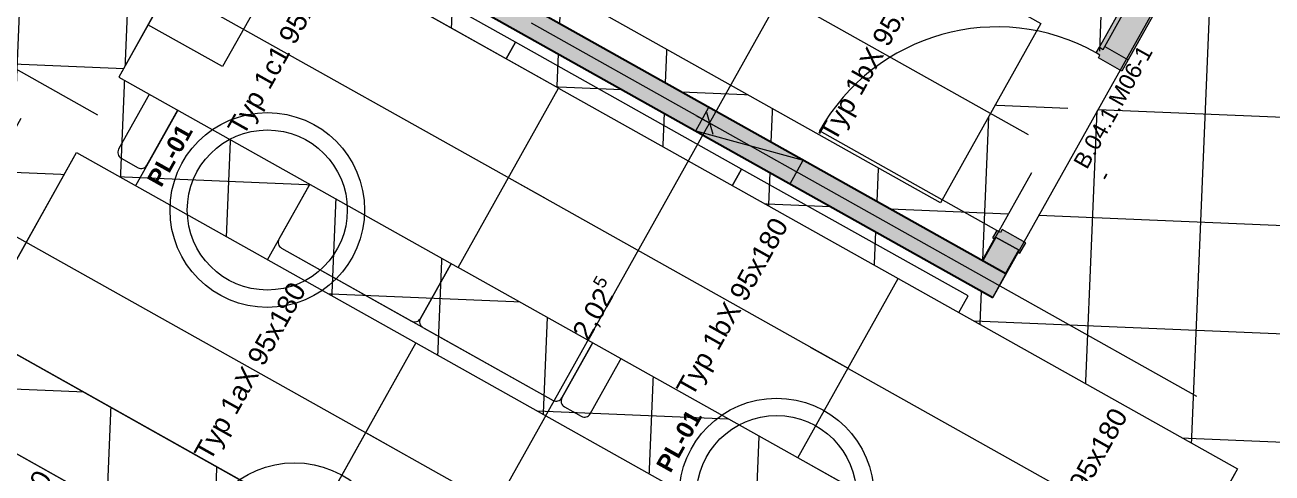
# Model space of a CAD drawing. Header units: metres. Extents: x -27.1 to 50.1, y 105.7 to 163.4.
# Drawn here: x -14.99 to -9.23, y 129.35 to 131.42 of the extents above; entities that cross this region are included whole.
import ezdxf

# ---------------------------------------------------------------- set-up
doc = ezdxf.new("R2010")
doc.units = ezdxf.units.M
doc.header["$MEASUREMENT"] = 0
for name, pattern in [('Achse', [0.0023, 0.0015, -0.0008]), ('Strichlinie-über-Schnitt', [0.0023, 0.0008, -0.0015]), ('Strichpunktlinie', [0.006703, 0.003528, -0.001764, 0, -0.001411]), ('Wipeout_Contour', [1, 0, -1])]:
    doc.linetypes.add(name, pattern=pattern)
for name, color, linetype in [('00  Raster', 7, 'Continuous'), ('00  Raster Ausbau', 7, 'Continuous'), ('10  Fassade_Deckschraffur', 7, 'Continuous'), ('20  Deckensegel', 7, 'Continuous'), ('20  Deckenspiegel + Einbauten', 7, 'Continuous'), ('20  Möbel', 7, 'Continuous'), ('20 Wand Leichtbau MIETERAUSBAU', 7, 'Continuous'), ('40  Bemaßung 1_ 50 Deckenspiegel', 7, 'Continuous'), ('Neubau_20  Decke Abhangdecke', 7, 'Continuous'), ('Neubau_20  Decke Abhangdecke_Deckschraffur', 7, 'Continuous'), ('Neubau_20  Deckenspiegel + Einbauten', 7, 'Continuous'), ('Neubau_20 Wand Leichtbau MIETERAUSBAU', 7, 'Continuous'), ('Neubau_20 Wand Leichtbau MIETERAUSBAU_Deckschraffur', 7, 'Continuous'), ('Neubau_20 Wand Leichtbau MIETERAUSBAU_Fenster', 7, 'Continuous'), ('Neubau_20 Wand Leichtbau MIETERAUSBAU_Schnittschraffur', 7, 'Continuous'), ('Neubau_20 Wand Leichtbau MIETERAUSBAU_Tür', 7, 'Continuous')]:
    doc.layers.add(name, color=color, linetype=linetype)
doc.styles.add('ERSTELLTER_STIL_1', font='arial.ttf')
doc.styles.add('ERSTELLTER_STIL_2', font='arial.ttf')
pattern_1 = [(87.60545, (0, 0), (-0.4995634, 0.0208903), []), (177.60545, (0, 0), (0.0208903, 0.4995634), [])]

msp = doc.modelspace()

# ---------------------------------------------------------------- wipeouts: each hides what was drawn before it
at = {"color": 254, "linetype": 'Wipeout_Contour', "lineweight": 0, "ltscale": 578.896248}
msp.add_wipeout([(1.5068, 161.8649), (-18.3925, 126.3498), (-18.2219, 126.2542), (1.6769, 161.7686)], dxfattribs=at).dxf.layer = '10  Fassade_Deckschraffur'

# ---------------------------------------------------------------- next in the draw order: wipeouts: each hides what was drawn before it
at = {"color": 254, "linetype": 'Wipeout_Contour', "lineweight": 0, "ltscale": 579.750368}
msp.add_wipeout([(1.2236, 162.0253), (-18.6764, 126.5088), (-18.6188, 126.4766), (1.2811, 161.9927)], dxfattribs=at).dxf.layer = '10  Fassade_Deckschraffur'

# ---------------------------------------------------------------- next in the draw order: wipeouts: each hides what was drawn before it
at = {"color": 254, "linetype": 'Wipeout_Contour', "lineweight": 0, "ltscale": 579.478915}
msp.add_wipeout([(-18.4602, 126.3877), (1.4393, 161.9032), (1.2811, 161.9927), (-18.6188, 126.4766)], dxfattribs=at).dxf.layer = '10  Fassade_Deckschraffur'

# ---------------------------------------------------------------- next in the draw order: wipeouts: each hides what was drawn before it
at = {"color": 254, "linetype": 'Wipeout_Contour', "lineweight": 0, "ltscale": 579.276268}
msp.add_wipeout([(1.4393, 161.9032), (-18.4602, 126.3877), (-18.4575, 126.3862), (1.4419, 161.9017)], dxfattribs=at).dxf.layer = '10  Fassade_Deckschraffur'

# ---------------------------------------------------------------- next in the draw order: wipeouts: each hides what was drawn before it
at = {"color": 254, "linetype": 'Wipeout_Contour', "lineweight": 0, "ltscale": 579.199344}
msp.add_wipeout([(1.4446, 161.9001), (-18.4548, 126.3847), (-18.4016, 126.3549), (1.4977, 161.8701)], dxfattribs=at).dxf.layer = '10  Fassade_Deckschraffur'

# ---------------------------------------------------------------- next in the draw order: wipeouts: each hides what was drawn before it
at = {"color": 254, "linetype": 'Wipeout_Contour', "lineweight": 0, "ltscale": 579.127053}
msp.add_wipeout([(-18.3972, 126.3524), (1.5021, 161.8676), (1.4977, 161.8701), (-18.4016, 126.3549)], dxfattribs=at).dxf.layer = '10  Fassade_Deckschraffur'

# ---------------------------------------------------------------- next in the draw order: wipeouts: each hides what was drawn before it
at = {"color": 254, "linetype": 'Wipeout_Contour', "lineweight": 0, "ltscale": 579.115674}
msp.add_wipeout([(1.5021, 161.8676), (-18.3972, 126.3524), (-18.3925, 126.3498), (1.5068, 161.8649)], dxfattribs=at).dxf.layer = '10  Fassade_Deckschraffur'

# ---------------------------------------------------------------- next in the draw order: hatches: boundary and pattern name
at = {"layer": 'Neubau_20  Decke Abhangdecke_Deckschraffur', "linetype": 'Continuous', "lineweight": 18, "true_color": 0xdcff15}
h = msp.add_hatch(dxfattribs=at)
h.set_pattern_fill('Bauliche_Anlagen__geplan_55', color=60, style=0, pattern_type=2)
h.set_pattern_definition(pattern_1)
h.paths.add_polyline_path([(-14.5878, 132.5457), (-14.4351, 132.4601), (-14.3423, 132.6259), (-13.9671, 132.4157), (-14.0417, 132.2827), (-10.5651, 130.3348), (-7.9867, 134.9366), (-11.4632, 136.8845), (-11.5378, 136.7515), (-11.9129, 136.9617), (-11.82, 137.1274), (-11.9727, 137.213)])
h = msp.add_hatch(dxfattribs=at)
h.set_pattern_fill('Bauliche_Anlagen__geplan_55', color=60, style=0, pattern_type=2)
h.set_pattern_definition(pattern_1)
h.paths.add_polyline_path([(-18.5789, 125.4226), (-16.3631, 124.1811), (-16.3557, 124.1941), (-12.4212, 121.9896), (-7.1238, 131.4442), (-9.1608, 132.5855), (-10.5172, 130.1646), (-14.1028, 132.1736), (-14.1773, 132.0406), (-14.5524, 132.2508), (-14.4596, 132.4165), (-14.6122, 132.5021)])
at = {"layer": 'Neubau_20 Wand Leichtbau MIETERAUSBAU_Deckschraffur', "linetype": 'Continuous', "lineweight": 0, "true_color": 0xffffff}
msp.add_hatch(color=7, dxfattribs=at).paths.add_polyline_path([(-9.9992, 131.3244), (-9.8901, 131.2633), (-9.6702, 131.6559), (-9.7792, 131.717), (-9.7719, 131.7301), (-9.7894, 131.7398), (-10.024, 131.3211), (-10.0065, 131.3113)])
at = {"layer": 'Neubau_20 Wand Leichtbau MIETERAUSBAU_Schnittschraffur', "linetype": 'Continuous', "lineweight": 0, "true_color": 0xffffff}
for points in [[(-10.0065, 131.3113), (-10.024, 131.3211), (-10.0386, 131.2949), (-10.0212, 131.2851), (-10.0285, 131.2721), (-9.9195, 131.211), (-9.8901, 131.2633), (-9.9992, 131.3244)], [(-10.3643, 130.4171), (-10.4733, 130.4782), (-10.4807, 130.4651), (-10.4981, 130.4749), (-10.5177, 130.44), (-10.5089, 130.4351), (-10.504, 130.4438), (-10.395, 130.3827), (-10.3999, 130.374), (-10.3912, 130.3691)]]:
    msp.add_hatch(color=7, dxfattribs=at).paths.add_polyline_path(points)

# ---------------------------------------------------------------- next in the draw order: linework, layer by layer
at = {"layer": '20  Möbel', "color": 9, "linetype": 'Continuous', "lineweight": 18, "ltscale": 1000}
for p, q in [((-12.7254, 131.3446), (-13.7723, 131.9311)), ((-13.9678, 131.5822), (-12.921, 130.9956)), ((-14.2476, 131.4077), (-14.5604, 130.8493)), ((-14.1282, 131.3752), (-14.2067, 131.4192)), ((-14.4295, 130.776), (-14.1167, 131.3344)), ((-14.1167, 131.3344), (-14.1607, 131.2558)), ((-13.5175, 131.033), (-14.0759, 131.3459)), ((-12.7254, 131.3446), (-12.921, 130.9956)), ((-12.921, 130.9956), (-12.7254, 131.3446)), ((-11.6786, 130.758), (-12.7254, 131.3446)), ((-14.19, 131.2035), (-14.8939, 129.9473)), ((-13.5909, 130.9022), (-14.1492, 131.215)), ((-14.1492, 131.215), (-13.5909, 130.9022)), ((-12.2089, 130.2998), (-13.4652, 131.0037)), ((-13.55, 130.9137), (-13.506, 130.9922)), ((-13.506, 130.9922), (-13.55, 130.9137)), ((-12.921, 130.9956), (-11.8741, 130.4091)), ((-14.2832, 129.6051), (-13.5793, 130.8613)), ((-13.5793, 130.8613), (-13.8189, 130.4339)), ((-13.5793, 130.8613), (-13.8189, 130.4339)), ((-12.9366, 130.5356), (-13.5385, 130.8728)), ((-12.2823, 130.169), (-13.5385, 130.8728)), ((-13.5385, 130.8728), (-12.2823, 130.169)), ((-14.5489, 130.8085), (-14.4704, 130.7645)), ((-11.8741, 130.4091), (-11.6786, 130.758)), ((-11.6786, 130.758), (-11.8741, 130.4091)), ((-10.6317, 130.1715), (-11.6786, 130.758)), ((-13.1646, 130.0673), (-12.9251, 130.4947)), ((-12.9251, 130.4947), (-13.1646, 130.0673)), ((-12.2823, 130.169), (-12.8842, 130.5062)), ((-13.8074, 130.393), (-13.2054, 130.0558)), ((-13.8074, 130.393), (-12.5511, 129.6892)), ((-11.8741, 130.4091), (-10.8272, 129.8225)), ((-12.1974, 130.259), (-12.5103, 129.7007)), ((-12.2414, 130.1805), (-12.1974, 130.259)), ((-12.0781, 130.2265), (-12.1566, 130.2705)), ((-12.3794, 129.6273), (-12.0666, 130.1857)), ((-10.8272, 129.8225), (-10.6317, 130.1715)), ((-12.5103, 129.7007), (-12.2708, 130.1281)), ((-12.5103, 129.7007), (-12.2708, 130.1281)), ((-13.1531, 130.0264), (-12.5511, 129.6892)), ((-14.8824, 129.9064), (-14.3241, 129.5936)), ((-12.4988, 129.6598), (-12.4203, 129.6158))]:
    msp.add_line(p, q, dxfattribs=at)
at = {"layer": '20  Möbel', "color": 9, "linetype": 'Continuous', "lineweight": 18, "ltscale": 1000, "flags": 128}
msp.add_lwpolyline([(-12.7189, 129.2883), (-13.4168, 129.6794), (-13.6612, 129.2432), (-12.9633, 128.8521)], close=True, dxfattribs=at)
at = {"layer": '20  Möbel', "color": 9, "linetype": 'Continuous', "lineweight": 18, "ltscale": 1000}
for centre, start, end in [((-14.2214, 131.393), 60.73796, 150.73796), ((-14.1429, 131.349), 330.73796, 60.73796), ((-14.0905, 131.3197), 60.73796, 150.73796), ((-14.1345, 131.2412), 150.73796, 240.73796), ((-14.1639, 131.1888), 60.73796, 150.73796), ((-13.5322, 131.0069), 330.73796, 60.73796), ((-13.4799, 130.9775), 60.73796, 150.73796), ((-13.5762, 130.9283), 240.73796, 330.73796), ((-13.6055, 130.876), 330.73796, 60.73796), ((-13.5238, 130.899), 150.73796, 240.73796), ((-14.5342, 130.8347), 150.73796, 240.73796), ((-13.5532, 130.8467), 60.73796, 150.73796), ((-13.5532, 130.8467), 60.73796, 150.73796), ((-14.4557, 130.7907), 240.73796, 330.73796), ((-12.9512, 130.5094), 330.73796, 60.73796), ((-12.8989, 130.4801), 60.73796, 150.73796), ((-13.7927, 130.4192), 150.73796, 240.73796), ((-13.7927, 130.4192), 150.73796, 240.73796), ((-12.2236, 130.2737), 330.73796, 60.73796), ((-12.1713, 130.2443), 60.73796, 150.73796), ((-12.0928, 130.2003), 330.73796, 60.73796), ((-12.2676, 130.1951), 240.73796, 330.73796), ((-12.2969, 130.1428), 330.73796, 60.73796), ((-12.2969, 130.1428), 330.73796, 60.73796), ((-13.1907, 130.0819), 240.73796, 330.73796), ((-13.1384, 130.0526), 150.73796, 240.73796), ((-14.8677, 129.9326), 150.73796, 240.73796), ((-12.5364, 129.7153), 240.73796, 330.73796), ((-12.5364, 129.7153), 240.73796, 330.73796), ((-12.4841, 129.686), 150.73796, 240.73796), ((-12.4056, 129.642), 240.73796, 330.73796), ((-14.3094, 129.6198), 240.73796, 330.73796)]:
    msp.add_arc(centre, 0.03, start, end, dxfattribs=at)
at = {"layer": 'Neubau_20  Decke Abhangdecke', "color": 7, "linetype": 'Strichlinie-über-Schnitt', "lineweight": 13, "ltscale": 1000, "flags": 128}
msp.add_lwpolyline([(-14.5878, 132.5457), (-14.4351, 132.4601), (-14.3423, 132.6259), (-13.9671, 132.4157), (-14.0417, 132.2827), (-10.5651, 130.3348), (-7.9867, 134.9366), (-11.4632, 136.8845), (-11.5378, 136.7515), (-11.9129, 136.9617), (-11.82, 137.1274), (-11.9727, 137.213)], close=True, dxfattribs=at)
at = {"layer": 'Neubau_20  Decke Abhangdecke', "color": 7, "linetype": 'Continuous', "lineweight": 13, "ltscale": 1000, "flags": 128}
msp.add_lwpolyline([(-18.5789, 125.4226), (-16.3631, 124.1811), (-16.3557, 124.1941), (-12.4212, 121.9896), (-7.1238, 131.4442), (-9.1608, 132.5855), (-10.5172, 130.1646), (-14.1028, 132.1736), (-14.1773, 132.0406), (-14.5524, 132.2508), (-14.4596, 132.4165), (-14.6122, 132.5021)], close=True, dxfattribs=at)
at = {"layer": 'Neubau_20 Wand Leichtbau MIETERAUSBAU', "color": 7, "linetype": 'Continuous', "lineweight": 13, "ltscale": 1000}
msp.add_line((-10.395, 130.3827), (-10.504, 130.4438), dxfattribs=at)
at = {"layer": 'Neubau_20 Wand Leichtbau MIETERAUSBAU', "color": 7, "linetype": 'Continuous', "lineweight": 25, "ltscale": 1000, "flags": 128}
msp.add_lwpolyline([(-10.504, 130.4438), (-10.5651, 130.3348)], dxfattribs=at)
at = {"layer": 'Neubau_20 Wand Leichtbau MIETERAUSBAU_Tür', "color": 7, "linetype": 'Continuous', "lineweight": 18, "ltscale": 1000}
for p, q in [((-10.024, 131.3211), (-9.7894, 131.7398)), ((-9.9992, 131.3244), (-9.7792, 131.717)), ((-9.6702, 131.6559), (-9.8901, 131.2633)), ((-10.0386, 131.2949), (-10.024, 131.3211)), ((-10.0212, 131.2851), (-10.0386, 131.2949)), ((-10.024, 131.3211), (-10.0065, 131.3113)), ((-10.0065, 131.3113), (-9.9992, 131.3244)), ((-9.9992, 131.3244), (-9.8901, 131.2633)), ((-10.0285, 131.2721), (-10.0212, 131.2851)), ((-9.9195, 131.211), (-10.0285, 131.2721)), ((-9.8901, 131.2633), (-9.9195, 131.211)), ((-10.4981, 130.4749), (-10.5177, 130.44)), ((-10.5177, 130.44), (-10.5089, 130.4351)), ((-10.5089, 130.4351), (-10.504, 130.4438)), ((-10.504, 130.4438), (-10.395, 130.3827)), ((-10.4807, 130.4651), (-10.4981, 130.4749)), ((-10.4733, 130.4782), (-10.4807, 130.4651)), ((-10.3643, 130.4171), (-10.4733, 130.4782)), ((-10.395, 130.3827), (-10.3999, 130.374)), ((-10.3999, 130.374), (-10.3912, 130.3691)), ((-10.3912, 130.3691), (-10.3643, 130.4171))]:
    msp.add_line(p, q, dxfattribs=at)
at = {"layer": 'Neubau_20 Wand Leichtbau MIETERAUSBAU_Tür', "color": 7, "linetype": 'Continuous', "lineweight": 13, "ltscale": 1000}
msp.add_line((-10.395, 130.3827), (-10.504, 130.4438), dxfattribs=at)
msp.add_line((-10.395, 130.3827), (-10.504, 130.4438), dxfattribs=at)

# ---------------------------------------------------------------- next in the draw order: texts
at = {"layer": '20 Wand Leichtbau MIETERAUSBAU', "color": 7, "linetype": 'Continuous', "lineweight": 18, "char_height": 0.075, "attachment_point": 1, "rotation": 60.73851, "style": 'ERSTELLTER_STIL_1'}
for s, insert in [('\\A1;{\\pql;\\pt0;\\fArial|b0|i0|c0|p38;B.04.1.M06-1}', (-10.1476, 130.7892)), ('\\A1;{\\pql;\\pt0;\\fArial|b0|i0|c0|p38;-}', (-10.0448, 130.7316))]:
    msp.add_mtext(s, dxfattribs=dict(at, insert=insert))

# ---------------------------------------------------------------- next in the draw order: wipeouts: each hides what was drawn before it
at = {"color": 254, "linetype": 'Wipeout_Contour', "lineweight": 0, "ltscale": 518.880544}
msp.add_wipeout([(-11.6149, 129.0747), (-13.1853, 129.9545), (-13.6496, 129.1257), (-12.0793, 128.2459)], dxfattribs=at).dxf.layer = '20  Deckensegel'
at = {"color": 254, "linetype": 'Wipeout_Contour', "lineweight": 0, "ltscale": 518.641403}
msp.add_wipeout([(-15.4154, 129.6566), (-15.8798, 128.8278), (-14.3095, 127.948), (-13.8451, 128.7767)], dxfattribs=at).dxf.layer = '20  Deckensegel'

# ---------------------------------------------------------------- next in the draw order: linework, layer by layer
at = {"layer": '20  Deckensegel', "color": 7, "linetype": 'Continuous', "lineweight": 18, "ltscale": 1000}
for p, q in [((-13.6496, 129.1257), (-13.1853, 129.9545)), ((-13.1853, 129.9545), (-11.6149, 129.0747)), ((-13.8451, 128.7767), (-15.4154, 129.6566))]:
    msp.add_line(p, q, dxfattribs=at)
at = {"layer": '20  Deckensegel', "color": 6, "linetype": 'Strichpunktlinie', "lineweight": 18, "ltscale": 1000}
msp.add_line((-13.5919, 129.6378), (-11.6726, 128.5625), dxfattribs=at)
at = {"layer": '20  Deckensegel', "color": 7, "linetype": 'Continuous', "lineweight": 18, "ltscale": 1000, "flags": 128}
for points in [[(-11.6149, 129.0747), (-12.0793, 128.2459), (-13.6496, 129.1257), (-13.1853, 129.9545)], [(-15.4154, 129.6566), (-15.8798, 128.8278), (-14.3095, 127.948), (-13.8451, 128.7767)]]:
    msp.add_lwpolyline(points, close=True, dxfattribs=at)

# ---------------------------------------------------------------- next in the draw order: texts
at = {"layer": '20  Deckensegel', "color": 7, "linetype": 'Continuous', "lineweight": 13, "insert": (-15.3295, 128.5664), "char_height": 0.09, "attachment_point": 4, "rotation": 60.73888, "style": 'ERSTELLTER_STIL_1'}
msp.add_mtext('\\A1;{\\pql;\\fArial|b0|i0|c0|p38;Typ 1c1 95x180}', dxfattribs=at)

# ---------------------------------------------------------------- next in the draw order: wipeouts: each hides what was drawn before it
at = {"color": 254, "linetype": 'Wipeout_Contour', "lineweight": 0, "ltscale": 523.321015}
msp.add_wipeout([(-10.9551, 130.2524), (-12.5254, 131.1322), (-12.9897, 130.3034), (-11.4194, 129.4236)], dxfattribs=at).dxf.layer = '20  Deckensegel'
at = {"color": 254, "linetype": 'Wipeout_Contour', "lineweight": 0, "ltscale": 523.028156}
msp.add_wipeout([(-13.1853, 129.9545), (-14.7556, 130.8343), (-15.2199, 130.0055), (-13.6496, 129.1257)], dxfattribs=at).dxf.layer = '20  Deckensegel'

# ---------------------------------------------------------------- next in the draw order: linework, layer by layer
at = {"layer": '20  Deckensegel', "color": 7, "linetype": 'Continuous', "lineweight": 18, "ltscale": 1000}
for p, q in [((-12.9897, 130.3034), (-12.5254, 131.1322)), ((-12.5254, 131.1322), (-10.9551, 130.2524)), ((-15.2199, 130.0055), (-14.7556, 130.8343)), ((-14.7556, 130.8343), (-13.1853, 129.9545)), ((-11.4194, 129.4236), (-12.9897, 130.3034)), ((-10.9551, 130.2524), (-11.4194, 129.4236)), ((-13.6496, 129.1257), (-15.2199, 130.0055)), ((-13.1853, 129.9545), (-13.6496, 129.1257))]:
    msp.add_line(p, q, dxfattribs=at)
at = {"layer": '20  Deckensegel', "color": 6, "linetype": 'Strichpunktlinie', "lineweight": 18, "ltscale": 1000}
for p, q in [((-12.932, 130.8156), (-11.0128, 129.7402)), ((-15.1622, 130.5177), (-13.243, 129.4423))]:
    msp.add_line(p, q, dxfattribs=at)
at = {"layer": '20  Deckensegel', "color": 7, "linetype": 'Continuous', "lineweight": 18, "ltscale": 1000, "flags": 128}
for points in [[(-10.9551, 130.2524), (-11.4194, 129.4236), (-12.9897, 130.3034), (-12.5254, 131.1322)], [(-13.1853, 129.9545), (-13.6496, 129.1257), (-15.2199, 130.0055), (-14.7556, 130.8343)]]:
    msp.add_lwpolyline(points, close=True, dxfattribs=at)
at = {"layer": 'Neubau_20  Deckenspiegel + Einbauten', "color": 7, "linetype": 'Continuous', "lineweight": 13, "ltscale": 1000}
msp.add_circle((-13.7474, 128.9512), 0.45, dxfattribs=at)
msp.add_circle((-13.7474, 128.9512), 0.45, dxfattribs=at)

# ---------------------------------------------------------------- next in the draw order: texts
at = {"layer": '20  Deckensegel', "color": 7, "linetype": 'Continuous', "lineweight": 13, "char_height": 0.09, "attachment_point": 6, "rotation": 60.73888, "style": 'ERSTELLTER_STIL_1'}
for s, insert in [('\\A1;{\\pqr;\\fArial|b0|i0|c0|p38;Typ 1bX 95x180}', (-11.4869, 130.5147)), ('\\A1;{\\pqr;\\fArial|b0|i0|c0|p38;Typ 1aX 95x180}', (-13.7171, 130.2168))]:
    msp.add_mtext(s, dxfattribs=dict(at, insert=insert))
at = {"layer": '20  Deckenspiegel + Einbauten', "color": 7, "linetype": 'Continuous', "lineweight": 13, "insert": (-12.0035, 129.5216), "char_height": 0.08, "attachment_point": 2, "rotation": 60.73796, "style": 'ERSTELLTER_STIL_2'}
msp.add_mtext('\\A1;{\\pqc;\\fArial|b1|i0|c0|p38;P\\fArial|b1|i0|c0|p38;L-0\\fArial|b1|i0|c0|p38;1}', dxfattribs=at)
at = {"layer": '40  Bemaßung 1_ 50 Deckenspiegel', "color": 7, "linetype": 'Continuous', "lineweight": 13, "insert": (-12.3651, 129.948), "char_height": 0.09, "attachment_point": 7, "rotation": 60.73796, "style": 'ERSTELLTER_STIL_1'}
msp.add_mtext('\\A1;{\\pql;\\fArial|b0|i0|c0|p38;2,02\\fArial|b0|i0|c0|p38;\\A1{\\H.66x;\\S5^  ;}}', dxfattribs=at)

# ---------------------------------------------------------------- next in the draw order: wipeouts: each hides what was drawn before it
at = {"color": 254, "linetype": 'Wipeout_Contour', "lineweight": 0, "ltscale": 527.779326}
msp.add_wipeout([(-10.2952, 131.4301), (-11.8655, 132.31), (-12.3298, 131.4812), (-10.7595, 130.6013)], dxfattribs=at).dxf.layer = '20  Deckensegel'
at = {"color": 254, "linetype": 'Wipeout_Contour', "lineweight": 0, "ltscale": 527.43371}
msp.add_wipeout([(-14.0957, 132.012), (-14.5601, 131.1833), (-12.9897, 130.3034), (-12.5254, 131.1322)], dxfattribs=at).dxf.layer = '20  Deckensegel'
at = {"color": 254, "linetype": 'Wipeout_Contour', "lineweight": 0, "ltscale": 519.27558}
msp.add_wipeout([(-9.3847, 129.3726), (-10.9551, 130.2524), (-11.4194, 129.4236), (-9.8491, 128.5438)], dxfattribs=at).dxf.layer = '20  Deckensegel'
at = {"color": 254, "linetype": 'Wipeout_Contour', "lineweight": 0, "ltscale": 520.327166}
msp.add_wipeout([(-14.6908, 132.546), (-18.6501, 125.4797), (-18.5716, 125.4357), (-14.6122, 132.5021)], dxfattribs=at).dxf.layer = 'Neubau_20  Deckenspiegel + Einbauten'

# ---------------------------------------------------------------- next in the draw order: hatches: boundary and pattern name
at = {"layer": 'Neubau_20 Wand Leichtbau MIETERAUSBAU_Schnittschraffur', "linetype": 'Continuous', "lineweight": 18}
for points in [[(-14.1159, 132.1809), (-10.5172, 130.1646), (-10.4561, 130.2737), (-14.0548, 132.29)], [(-10.5651, 130.3348), (-10.4561, 130.2737), (-10.395, 130.3827), (-10.504, 130.4438)]]:
    msp.add_hatch(color=9, dxfattribs=at).paths.add_polyline_path(points)

# ---------------------------------------------------------------- next in the draw order: linework, layer by layer
at = {"layer": '00  Raster', "color": 7, "linetype": 'Strichpunktlinie', "lineweight": 13, "ltscale": 1000}
for p, q in [((-23.386, 116.0453), (2.099, 161.5296)), ((2.2962, 123.0569), (-17.3132, 134.0441))]:
    msp.add_line(p, q, dxfattribs=at)
at = {"layer": '00  Raster Ausbau', "color": 9, "linetype": 'Achse', "lineweight": 18, "ltscale": 1000}
msp.add_line((-15.5304, 131.4977), (-14.658, 131.0089), dxfattribs=at)
at = {"layer": '20  Deckensegel', "color": 7, "linetype": 'Continuous', "lineweight": 18, "ltscale": 1000}
for p, q in [((-14.0957, 132.012), (-14.5601, 131.1833)), ((-12.5254, 131.1322), (-14.0957, 132.012)), ((-13.8856, 131.5768), (-14.0792, 131.2314)), ((-10.7595, 130.6013), (-12.3298, 131.4812)), ((-14.0792, 131.2314), (-14.4247, 131.4249)), ((-10.2952, 131.4301), (-10.7595, 130.6013)), ((-14.5601, 131.1833), (-12.9897, 130.3034)), ((-12.9897, 130.3034), (-12.5254, 131.1322)), ((-11.4194, 129.4236), (-10.9551, 130.2524)), ((-10.9551, 130.2524), (-9.3847, 129.3726)), ((-9.8491, 128.5438), (-11.4194, 129.4236)), ((-9.3847, 129.3726), (-9.8491, 128.5438))]:
    msp.add_line(p, q, dxfattribs=at)
at = {"layer": '20  Deckensegel', "color": 6, "linetype": 'Strichpunktlinie', "lineweight": 18, "ltscale": 1000}
for p, q in [((-12.2721, 131.9933), (-10.3529, 130.918)), ((-12.5831, 130.6201), (-14.5024, 131.6954)), ((-11.3617, 129.9358), (-9.4424, 128.8604))]:
    msp.add_line(p, q, dxfattribs=at)
at = {"layer": '20  Deckensegel', "color": 7, "linetype": 'Continuous', "lineweight": 18, "ltscale": 1000, "flags": 128}
for points in [[(-10.2952, 131.4301), (-10.7595, 130.6013), (-12.3298, 131.4812), (-11.8655, 132.31)], [(-14.0957, 132.012), (-14.5601, 131.1833), (-12.9897, 130.3034), (-12.5254, 131.1322)], [(-9.3847, 129.3726), (-9.8491, 128.5438), (-11.4194, 129.4236), (-10.9551, 130.2524)]]:
    msp.add_lwpolyline(points, close=True, dxfattribs=at)
at = {"layer": '40  Bemaßung 1_ 50 Deckenspiegel', "color": 7, "linetype": 'Continuous', "lineweight": 13, "ltscale": 1000}
for p, q in [((-11.8271, 130.9702), (-11.1676, 132.1472)), ((-11.7657, 130.9358), (-11.8884, 131.0045)), ((-11.8415, 131.0212), (-11.8127, 130.9191)), ((-12.8169, 129.2036), (-11.8271, 130.9702))]:
    msp.add_line(p, q, dxfattribs=at)
at = {"layer": 'Neubau_20  Deckenspiegel + Einbauten', "color": 7, "linetype": 'Continuous', "lineweight": 13, "ltscale": 1000}
for centre, radius in [((-13.8727, 130.5689), 0.45), ((-13.8727, 130.5689), 0.45), ((-13.8727, 130.5689), 0.37), ((-11.5172, 129.2491), 0.45), ((-11.5172, 129.2491), 0.45), ((-11.5172, 129.2491), 0.37)]:
    msp.add_circle(centre, radius, dxfattribs=at)
at = {"layer": 'Neubau_20 Wand Leichtbau MIETERAUSBAU', "color": 7, "linetype": 'Continuous', "lineweight": 25, "ltscale": 1000, "flags": 128}
for points in [[(-10.4561, 130.2737), (-14.0548, 132.29)], [(-14.1159, 132.1809), (-10.5172, 130.1646)], [(-10.4561, 130.2737), (-10.395, 130.3827)]]:
    msp.add_lwpolyline(points, dxfattribs=at)
at = {"layer": 'Neubau_20 Wand Leichtbau MIETERAUSBAU', "color": 7, "linetype": 'Continuous', "lineweight": 13, "ltscale": 1000, "flags": 128}
for points in [[(-10.4561, 130.2737), (-10.5651, 130.3348)], [(-10.5172, 130.1646), (-10.4561, 130.2737)]]:
    msp.add_lwpolyline(points, dxfattribs=at)
at = {"layer": 'Neubau_20 Wand Leichtbau MIETERAUSBAU_Fenster', "color": 7, "linetype": 'Continuous', "lineweight": 18, "ltscale": 1000}
for p, q in [((-11.8911, 130.9344), (-11.83, 131.0435)), ((-11.8911, 130.9344), (-11.3938, 130.7991)), ((-11.4549, 130.69), (-11.3938, 130.7991))]:
    msp.add_line(p, q, dxfattribs=at)
at = {"layer": 'Neubau_20 Wand Leichtbau MIETERAUSBAU_Tür', "color": 7, "linetype": 'Continuous', "lineweight": 18, "ltscale": 1000}
msp.add_line((-10.4981, 130.4749), (-11.3182, 130.9343), dxfattribs=at)
at = {"layer": 'Neubau_20 Wand Leichtbau MIETERAUSBAU_Tür', "color": 7, "linetype": 'Continuous', "lineweight": 13, "ltscale": 1000}
msp.add_arc((-10.4981, 130.4749), 0.94, 60.73851, 150.73851, dxfattribs=at)

# ---------------------------------------------------------------- next in the draw order: texts
at = {"layer": '20  Deckensegel', "color": 7, "linetype": 'Continuous', "lineweight": 13, "char_height": 0.09, "rotation": 60.73888, "style": 'ERSTELLTER_STIL_1'}
for s, insert, attachment_point in [('\\A1;{\\pql;\\fArial|b0|i0|c0|p38;Typ 1c1 95x180}', (-14.0098, 130.9219), 4), ('\\A1;{\\pqr;\\fArial|b0|i0|c0|p38;Typ 1bX 95x180}', (-10.827, 131.6925), 6), ('\\A1;{\\pqr;\\fArial|b0|i0|c0|p38;Typ 1aX 95x180}', (-9.9166, 129.6349), 6)]:
    msp.add_mtext(s, dxfattribs=dict(at, insert=insert, attachment_point=attachment_point))
at = {"layer": '20  Deckenspiegel + Einbauten', "color": 7, "linetype": 'Continuous', "lineweight": 13, "insert": (-14.359, 130.8413), "char_height": 0.08, "attachment_point": 2, "rotation": 60.73796, "style": 'ERSTELLTER_STIL_2'}
msp.add_mtext('\\A1;{\\pqc;\\fArial|b1|i0|c0|p38;P\\fArial|b1|i0|c0|p38;L-0\\fArial|b1|i0|c0|p38;1}', dxfattribs=at)

doc.saveas('drawing.dxf')
